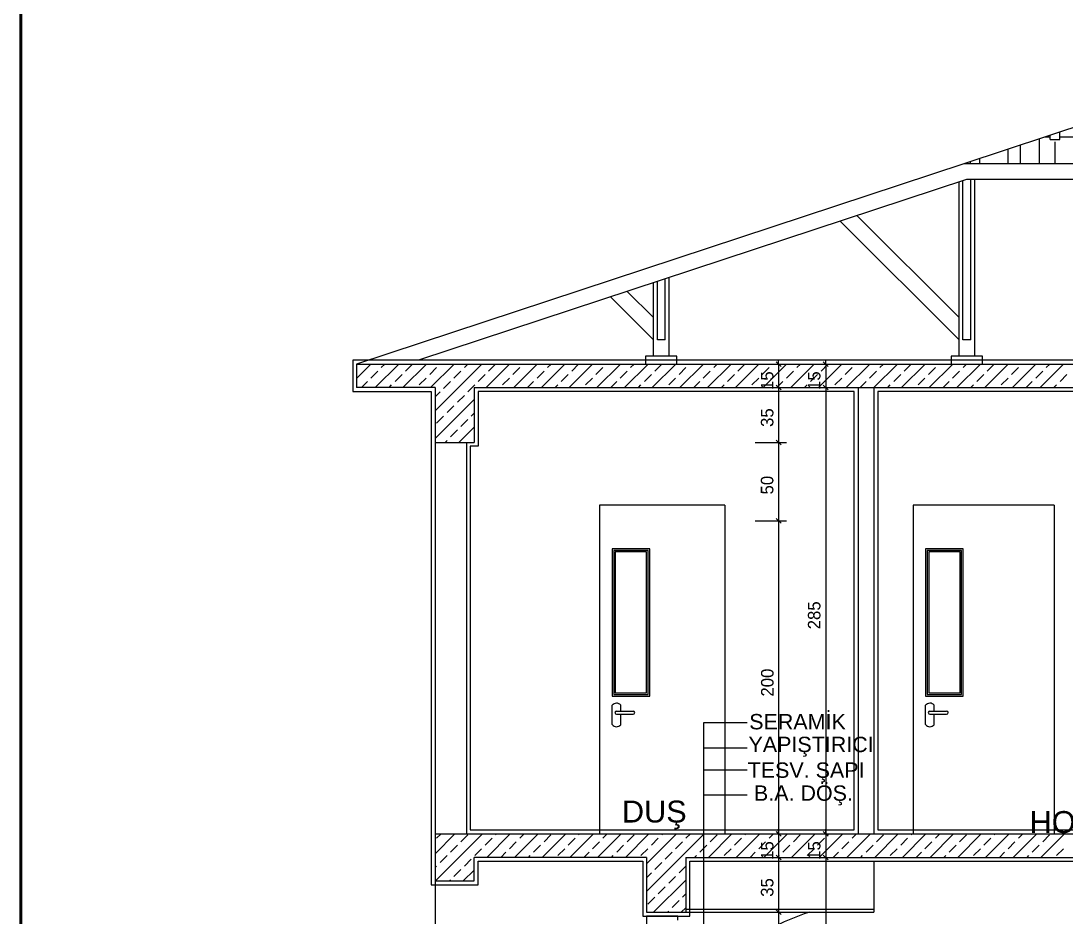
# Model space of a CAD drawing. Extents: x 182769.15 to 182771.38, y 101811.72 to 101812.21.
# Drawn here: x 182770.2499 to 182770.3833, y 101811.849 to 101811.9635 of the extents above; entities that cross this region are included whole.
import ezdxf

# ---------------------------------------------------------------- set-up
doc = ezdxf.new("R2010")
doc.units = 0
doc.header["$MEASUREMENT"] = 0
doc.linetypes.add('DUZ', pattern=[500, 500])
doc.layers.get('0').update_dxf_attribs({"color": 1, "linetype": 'DUZ'})
for name, color, linetype in [('DENIZLIK', 25, 'Continuous'), ('DUVAR', 7, 'Continuous'), ('ESYA', 1, 'Continuous'), ('iç dikey', 2, 'Continuous'), ('KOLON', 3, 'Continuous'), ('MERTEK', 35, 'Continuous'), ('OLCU', 3, 'Continuous'), ('SIVA', 1, 'Continuous'), ('TARAMA', 15, 'Continuous'), ('YAZıMAHAL', 4, 'Continuous')]:
    doc.layers.add(name, color=color, linetype=linetype)
doc.layers.add('Standard', color=7, linetype='Continuous', lineweight=25)
doc.styles.add('ARIAL', font='arial.ttf', dxfattribs={"height": 10})
doc.styles.add('İÇ ÖLÇÜ', font='stylu.ttf', dxfattribs={"height": 8})

msp = doc.modelspace()

# ---------------------------------------------------------------- linework, layer by layer
at = {"color": 0, "linetype": 'ByBlock'}
for p, q in [((182770.3463387706, 101811.9199728206), (182770.3469387706, 101811.9193728206)), ((182770.3523387705, 101811.9199728206), (182770.3529387705, 101811.9193728206)), ((182770.3469387706, 101811.9163728206), (182770.3463387706, 101811.9169728206)), ((182770.3469387706, 101811.9163728206), (182770.3463387706, 101811.9169728206)), ((182770.3529387705, 101811.9163728206), (182770.3523387705, 101811.9169728206)), ((182770.3529387705, 101811.9163728206), (182770.3523387705, 101811.9169728206)), ((182770.3469387706, 101811.9093730762), (182770.3463387706, 101811.9099730762)), ((182770.3463387706, 101811.9099730762), (182770.3469387706, 101811.9093730762)), ((182770.3469387706, 101811.8993383358), (182770.3463387706, 101811.8999383358)), ((182770.3463387706, 101811.8999383358), (182770.3469387706, 101811.8993383358)), ((182770.3463387706, 101811.8599728206), (182770.3469387706, 101811.8593728206)), ((182770.3463387706, 101811.8599728206), (182770.3469387706, 101811.8593728206)), ((182770.3523387705, 101811.8599728206), (182770.3529387705, 101811.8593728206)), ((182770.3523387705, 101811.8599728206), (182770.3529387705, 101811.8593728206)), ((182770.3469387706, 101811.8563728206), (182770.3463387706, 101811.8569728206)), ((182770.3469387706, 101811.8563728206), (182770.3463387706, 101811.8569728206)), ((182770.3529387705, 101811.8563728206), (182770.3523387705, 101811.8569728206)), ((182770.3529387705, 101811.8563728206), (182770.3523387705, 101811.8569728206)), ((182770.3469387706, 101811.8493728206), (182770.3463387706, 101811.8499728206)), ((182770.3463387706, 101811.8499728206), (182770.3469387706, 101811.8493728206))]:
    msp.add_line(p, q, dxfattribs=at)
at = {"layer": 'DENIZLIK'}
for p, q in [((182770.3701624416, 101811.9227694782), (182770.3701624416, 101811.9431009251)), ((182770.3711624416, 101811.9227694782), (182770.3711624416, 101811.9432478206)), ((182770.3716624416, 101811.9206728206), (182770.3716624416, 101811.9432478206)), ((182770.3696624416, 101811.9206728206), (182770.3696624416, 101811.9429359251)), ((182770.3696624416, 101811.9227694782), (182770.3544996997, 101811.9379322202)), ((182770.3696624416, 101811.9255979054), (182770.3566263366, 101811.9386340104)), ((182770.3306619452, 101811.9206728206), (182770.3306619452, 101811.9300657613)), ((182770.3311619453, 101811.9227694782), (182770.3311619453, 101811.9302307613)), ((182770.3321619453, 101811.9227694782), (182770.3321619453, 101811.9305607613)), ((182770.3326619453, 101811.9206728206), (182770.3326619453, 101811.9307257613)), ((182770.3306619452, 101811.9255979054), (182770.3273026551, 101811.9289571955)), ((182770.3306619452, 101811.9227694782), (182770.3251760182, 101811.9282554053)), ((182770.3321619453, 101811.9227694782), (182770.3311619453, 101811.9227694782)), ((182770.3711624416, 101811.9227694782), (182770.3701624416, 101811.9227694782)), ((182770.3336619452, 101811.9206728206), (182770.3296619453, 101811.9206728206)), ((182770.3296619453, 101811.9206728206), (182770.3296619453, 101811.9196728206)), ((182770.3336619452, 101811.9196728206), (182770.3336619452, 101811.9206728206)), ((182770.3726624416, 101811.9206728206), (182770.3686624416, 101811.9206728206)), ((182770.3686624416, 101811.9206728206), (182770.3686624416, 101811.9196728206)), ((182770.3726624416, 101811.9196728206), (182770.3726624416, 101811.9206728206)), ((182770.3296619453, 101811.9196728206), (182770.3336619452, 101811.9196728206)), ((182770.3686624416, 101811.9196728206), (182770.3726624416, 101811.9196728206))]:
    msp.add_line(p, q, dxfattribs=at)
at = {"layer": 'DUVAR', "color": 5}
for p, q in [((182770.3867861056, 101811.9506928206), (182770.3702861056, 101811.9452478206)), ((182770.3799073907, 101811.9452478206), (182770.3799073907, 101811.9483667735)), ((182770.3806465688, 101811.9486667735), (182770.3813073907, 101811.9486667735)), ((182770.3813073907, 101811.9483667735), (182770.3813073907, 101811.9488848447)), ((182770.3813073907, 101811.9483667735), (182770.3825073907, 101811.9483667735)), ((182770.3825073907, 101811.9483667735), (182770.3825073907, 101811.9492808447)), ((182770.3825073907, 101811.9486667735), (182770.3861073907, 101811.9486667735)), ((182770.3759073906, 101811.9452478206), (182770.3759073906, 101811.9471028447)), ((182770.3775073907, 101811.9452478206), (182770.3775073907, 101811.9476308447)), ((182770.3819073907, 101811.9452478206), (182770.3819073907, 101811.9480667735)), ((182770.3723073906, 101811.9452478206), (182770.3723073906, 101811.9459148447)), ((182770.3711073906, 101811.9452478206), (182770.3711073906, 101811.9455188447))]:
    msp.add_line(p, q, dxfattribs=at)
at = {"layer": 'DUVAR'}
for p, q in [((182770.3567861056, 101811.9166728206), (182770.3567861056, 101811.8596728206)), ((182770.3587861056, 101811.9166728206), (182770.3587861056, 101811.8596728206)), ((182770.3027861056, 101811.9096728206), (182770.3027861056, 101811.8596728206)), ((182770.3067861056, 101811.9096728206), (182770.3067861056, 101811.8596728206))]:
    msp.add_line(p, q, dxfattribs=at)
at = {"layer": 'DUVAR', "color": 1}
for p, q in [((182770.3237861056, 101811.9016728206), (182770.3237861056, 101811.8596728206)), ((182770.3397861056, 101811.9016728206), (182770.3237861056, 101811.9016728206)), ((182770.3397861056, 101811.9016728206), (182770.3397861056, 101811.8596728206)), ((182770.3637861056, 101811.9016728206), (182770.3637861056, 101811.8596728206)), ((182770.3817861056, 101811.9016728206), (182770.3637861056, 101811.9016728206)), ((182770.3817861056, 101811.9016728206), (182770.3817861056, 101811.8596728206))]:
    msp.add_line(p, q, dxfattribs=at)
at = {"layer": 'ESYA'}
for p, q in [((182770.3253890495, 101811.8736276467), (182770.3253890495, 101811.8760996418)), ((182770.3259390495, 101811.8753635578), (182770.3280790495, 101811.8753635578)), ((182770.3259390495, 101811.8749635578), (182770.3280790495, 101811.8749635578)), ((182770.3264890495, 101811.8753635578), (182770.3264890495, 101811.8761220352)), ((182770.3264890495, 101811.8736052533), (182770.3264890495, 101811.8749635578)), ((182770.3653890495, 101811.8736276467), (182770.3653890495, 101811.8760996418)), ((182770.3659390495, 101811.8753635578), (182770.3680790495, 101811.8753635578)), ((182770.3659390495, 101811.8749635578), (182770.3680790495, 101811.8749635578)), ((182770.3664890495, 101811.8753635578), (182770.3664890495, 101811.8761220352)), ((182770.3664890495, 101811.8736052533), (182770.3664890495, 101811.8749635578))]:
    msp.add_line(p, q, dxfattribs=at)
for centre, radius, start, end in [((182770.325948661, 101811.875638708), 0.0007249999999989463, 41.8096678378238, 140.5228183468016), ((182770.365948661, 101811.875638708), 0.0007249999999989463, 41.8096678378238, 140.5228183468016), ((182770.3259390495, 101811.8751635578), 0.0002000000000014552, 90, 270), ((182770.3280790495, 101811.8751635578), 0.0002000000000014552, 270, 90), ((182770.3659390495, 101811.8751635578), 0.0002000000000014552, 90, 270), ((182770.3680790495, 101811.8751635578), 0.0002000000000014552, 270, 90), ((182770.325948661, 101811.8740885806), 0.0007249999999989463, 219.4771816531984, 318.1903321621762), ((182770.365948661, 101811.8740885806), 0.0007249999999989463, 219.4771816531984, 318.1903321621762)]:
    msp.add_arc(centre, radius, start, end, dxfattribs=at)
at = {"layer": 'iç dikey'}
for p, q in [((182770.3370938755, 101811.8739079615), (182770.342637023, 101811.8739079615)), ((182770.3370938755, 101811.8449309546), (182770.3370938755, 101811.8739079615)), ((182770.3370938755, 101811.8706807423), (182770.342637023, 101811.8706807423)), ((182770.3370938755, 101811.8678463071), (182770.342637023, 101811.8678463071)), ((182770.3370938755, 101811.8646478114), (182770.342637023, 101811.8646478114))]:
    msp.add_line(p, q, dxfattribs=at)
at = {"layer": 'KOLON'}
for p, q in [((182770.2927861056, 101811.9196728206), (182770.4807861056, 101811.9196728206)), ((182770.2927861056, 101811.9196728206), (182770.2927861056, 101811.9166728206)), ((182770.3027861056, 101811.9166728206), (182770.2927861056, 101811.9166728206)), ((182770.3027861056, 101811.9166728206), (182770.3027861056, 101811.9096728206)), ((182770.3077861056, 101811.9166728206), (182770.4657861056, 101811.9166728206)), ((182770.3077861056, 101811.9166728206), (182770.3077861056, 101811.9096728206)), ((182770.3027861056, 101811.9096728206), (182770.3077861056, 101811.9096728206)), ((182770.3027861056, 101811.8596728206), (182770.4707861056, 101811.8596728206)), ((182770.3027861056, 101811.8596728206), (182770.3027861056, 101811.8536728206)), ((182770.3297861056, 101811.8566728206), (182770.3077861056, 101811.8566728206)), ((182770.3077861056, 101811.8536728206), (182770.3077861056, 101811.8566728206)), ((182770.3297861056, 101811.8566728206), (182770.3297861056, 101811.8496728206)), ((182770.3347861056, 101811.8566728206), (182770.4657861056, 101811.8566728206)), ((182770.3347861056, 101811.8566728206), (182770.3347861056, 101811.8496728206)), ((182770.3027861056, 101811.8536728206), (182770.3077861056, 101811.8536728206)), ((182770.3297861056, 101811.8496728206), (182770.3347861056, 101811.8496728206))]:
    msp.add_line(p, q, dxfattribs=at)
at = {"layer": 'MERTEK'}
for p, q in [((182770.3702861056, 101811.9452478206), (182770.2927861056, 101811.9196728206)), ((182770.4032861056, 101811.9452478206), (182770.3702861056, 101811.9452478206)), ((182770.3706075796, 101811.9432478206), (182770.3006833372, 101811.9201728206)), ((182770.4029646316, 101811.9432478206), (182770.3706075796, 101811.9432478206))]:
    msp.add_line(p, q, dxfattribs=at)
at = {"layer": 'OLCU'}
for p, q in [((182770.3436387706, 101811.9196728206), (182770.3476387706, 101811.9196728206)), ((182770.3466387706, 101811.9196728206), (182770.3466387706, 101811.9202728206)), ((182770.3466387706, 101811.9196728206), (182770.3466387706, 101811.9166728206)), ((182770.3496387706, 101811.9196728206), (182770.3536387706, 101811.9196728206)), ((182770.3526387706, 101811.9196728206), (182770.3526387706, 101811.9202728206)), ((182770.3526387706, 101811.9196728206), (182770.3526387706, 101811.9166728206)), ((182770.3436387706, 101811.9166728206), (182770.3476387706, 101811.9166728206)), ((182770.3436387706, 101811.9166728206), (182770.3476387706, 101811.9166728206)), ((182770.3466387706, 101811.9170728206), (182770.3466387706, 101811.9092730762)), ((182770.3466387706, 101811.9166728206), (182770.3466387706, 101811.9160728206)), ((182770.3496387706, 101811.9166728206), (182770.3536387706, 101811.9166728206)), ((182770.3496387706, 101811.9166728206), (182770.3536387706, 101811.9166728206)), ((182770.3526387706, 101811.9170728206), (182770.3526387706, 101811.8592728206)), ((182770.3526387706, 101811.9166728206), (182770.3526387706, 101811.9160728206)), ((182770.3027861056, 101811.9096728206), (182770.3077861056, 101811.9096728206)), ((182770.3436387706, 101811.9096730762), (182770.3476387706, 101811.9096730762)), ((182770.3436387706, 101811.9096730762), (182770.3476387706, 101811.9096730762)), ((182770.3466387706, 101811.9100730762), (182770.3466387706, 101811.8992383358)), ((182770.3436387706, 101811.8996383358), (182770.3476387706, 101811.8996383358)), ((182770.3436387706, 101811.8996383358), (182770.3476387706, 101811.8996383358)), ((182770.3466387706, 101811.9000383358), (182770.3466387706, 101811.8592728206)), ((182770.3436387706, 101811.8596728206), (182770.3476387706, 101811.8596728206)), ((182770.3436387706, 101811.8596728206), (182770.3476387706, 101811.8596728206)), ((182770.3466387706, 101811.8596728206), (182770.3466387706, 101811.8602728206)), ((182770.3466387706, 101811.8596728206), (182770.3466387706, 101811.8566728206)), ((182770.3496387706, 101811.8596728206), (182770.3536387706, 101811.8596728206)), ((182770.3496387706, 101811.8596728206), (182770.3536387706, 101811.8596728206)), ((182770.3526387706, 101811.8596728206), (182770.3526387706, 101811.8602728206)), ((182770.3526387706, 101811.8596728206), (182770.3526387706, 101811.8566728206)), ((182770.3436387706, 101811.8566728206), (182770.3476387706, 101811.8566728206)), ((182770.3436387706, 101811.8566728206), (182770.3476387706, 101811.8566728206)), ((182770.3466387706, 101811.8570728206), (182770.3466387706, 101811.8492728206)), ((182770.3466387706, 101811.8566728206), (182770.3466387706, 101811.8560728206)), ((182770.3496387706, 101811.8566728206), (182770.3536387706, 101811.8566728206)), ((182770.3496387706, 101811.8566728206), (182770.3536387706, 101811.8566728206)), ((182770.3526387706, 101811.8570728206), (182770.3526387706, 101811.7992728206)), ((182770.3526387706, 101811.8566728206), (182770.3526387706, 101811.8560728206)), ((182770.3436387706, 101811.8496728206), (182770.3476387706, 101811.8496728206)), ((182770.3436387706, 101811.8496728206), (182770.3476387706, 101811.8496728206)), ((182770.3466387706, 101811.8500728206), (182770.3466387706, 101811.7992728206))]:
    msp.add_line(p, q, dxfattribs=at)
at = {"layer": 'SIVA'}
for p, q in [((182770.4812861056, 101811.9201728206), (182770.2922861056, 101811.9201728206)), ((182770.2922861056, 101811.9201728206), (182770.2922861056, 101811.9161728206)), ((182770.2922861056, 101811.9161728206), (182770.3022861056, 101811.9161728206)), ((182770.3022861056, 101811.9161728206), (182770.3022861056, 101811.8531728206)), ((182770.3562861056, 101811.9161728206), (182770.3082861056, 101811.9161728206)), ((182770.3082861056, 101811.9161728206), (182770.3082861056, 101811.9091728206)), ((182770.3562861056, 101811.8601728206), (182770.3562861056, 101811.9161728206)), ((182770.4042861056, 101811.9161728206), (182770.3592861056, 101811.9161728206)), ((182770.3592861056, 101811.9161728206), (182770.3592861056, 101811.8601728206)), ((182770.3072861056, 101811.9091728206), (182770.3072861056, 101811.8601728206)), ((182770.3082861056, 101811.9091728206), (182770.3072861056, 101811.9091728206)), ((182770.3072861056, 101811.9091728206), (182770.3072861056, 101811.9091728206)), ((182770.3301861056, 101811.8960728206), (182770.3253861056, 101811.8960728206)), ((182770.3253861056, 101811.8960728206), (182770.3253861056, 101811.8772728206)), ((182770.3299861056, 101811.8958728206), (182770.3255861056, 101811.8958728206)), ((182770.3255861056, 101811.8958728206), (182770.3255861056, 101811.8774728206)), ((182770.3297861056, 101811.8956728206), (182770.3257861056, 101811.8956728206)), ((182770.3257861056, 101811.8956728206), (182770.3257861056, 101811.8776728206)), ((182770.3297861056, 101811.8776728206), (182770.3297861056, 101811.8956728206)), ((182770.3299861056, 101811.8774728206), (182770.3299861056, 101811.8958728206)), ((182770.3301861056, 101811.8772728206), (182770.3301861056, 101811.8960728206)), ((182770.3701861056, 101811.8960728206), (182770.3653861056, 101811.8960728206)), ((182770.3653861056, 101811.8960728206), (182770.3653861056, 101811.8772728206)), ((182770.3699861056, 101811.8958728206), (182770.3655861056, 101811.8958728206)), ((182770.3655861056, 101811.8958728206), (182770.3655861056, 101811.8774728206)), ((182770.3697861056, 101811.8956728206), (182770.3657861056, 101811.8956728206)), ((182770.3657861056, 101811.8956728206), (182770.3657861056, 101811.8776728206)), ((182770.3697861056, 101811.8776728206), (182770.3697861056, 101811.8956728206)), ((182770.3699861056, 101811.8774728206), (182770.3699861056, 101811.8958728206)), ((182770.3701861056, 101811.8772728206), (182770.3701861056, 101811.8960728206)), ((182770.3257861056, 101811.8776728206), (182770.3297861056, 101811.8776728206)), ((182770.3657861056, 101811.8776728206), (182770.3697861056, 101811.8776728206)), ((182770.3253861056, 101811.8772728206), (182770.3301861056, 101811.8772728206)), ((182770.3255861056, 101811.8774728206), (182770.3299861056, 101811.8774728206)), ((182770.3653861056, 101811.8772728206), (182770.3701861056, 101811.8772728206)), ((182770.3655861056, 101811.8774728206), (182770.3699861056, 101811.8774728206)), ((182770.3072861056, 101811.8601728206), (182770.3562861056, 101811.8601728206)), ((182770.3592861056, 101811.8601728206), (182770.4662861056, 101811.8601728206)), ((182770.3082861056, 101811.8531728206), (182770.3082861056, 101811.8561728206)), ((182770.3082861056, 101811.8561728206), (182770.3292861056, 101811.8561728206)), ((182770.3292861056, 101811.8561728206), (182770.3292861056, 101811.8491728206)), ((182770.3352861056, 101811.8491728206), (182770.3352861056, 101811.8561728206)), ((182770.3352861056, 101811.8561728206), (182770.4652861056, 101811.8561728206)), ((182770.3587861056, 101811.8561728206), (182770.3587861056, 101811.8496728206)), ((182770.3027861056, 101811.8536728206), (182770.3027861056, 101811.7996728206)), ((182770.3022861056, 101811.8531728206), (182770.3082861056, 101811.8531728206)), ((182770.3347861056, 101811.8500728206), (182770.3587861056, 101811.8500728206)), ((182770.3347861056, 101811.8496728206), (182770.3587861056, 101811.8496728206)), ((182770.3292861056, 101811.8491728206), (182770.3352861056, 101811.8491728206)), ((182770.3337861056, 101811.8491728206), (182770.3297861056, 101811.8491728206)), ((182770.3297861056, 101811.8491728206), (182770.3297861056, 101811.8481728206)), ((182770.3337861056, 101811.8486728206), (182770.3337861056, 101811.8491728206))]:
    msp.add_line(p, q, dxfattribs=at)
msp.add_arc((182770.3627861056, 101811.8133394873), 0.03833333333587587, 108.5896391236229, 125.0235451434881, dxfattribs=at)
at = {"layer": 'Standard', "color": 4, "linetype": 'ByBlock', "lineweight": 50}
for p, q in [((182770.2499405771, 101811.7231646235), (182770.2499405771, 101812.2136319811)), ((182770.2499405771, 101811.9683983023), (182770.2499405771, 101811.7231646235))]:
    msp.add_line(p, q, dxfattribs=at)
at = {"layer": 'TARAMA'}
for p, q in [((182770.2927861056, 101811.9178429283), (182770.2946159979, 101811.9196728206)), ((182770.2928293063, 101811.9196538959), (182770.292848231, 101811.9196728206)), ((182770.2951515318, 101811.9166728206), (182770.2981515318, 101811.9196728206)), ((182770.2959228985, 101811.9192119542), (182770.2963837649, 101811.9196728206)), ((182770.2986870657, 101811.9166728206), (182770.3016870657, 101811.9196728206)), ((182770.2990164906, 101811.9187700125), (182770.2999003741, 101811.9196538959)), ((182770.3021100828, 101811.9183280707), (182770.3029939663, 101811.9192119542)), ((182770.3022225997, 101811.9166728206), (182770.3052225997, 101811.9196728206)), ((182770.3027861056, 101811.9137007927), (182770.3087581336, 101811.9196728206)), ((182770.303435908, 101811.9196538959), (182770.3034548327, 101811.9196728206)), ((182770.3065295002, 101811.9192119542), (182770.3069903666, 101811.9196728206)), ((182770.3092936675, 101811.9166728206), (182770.3122936675, 101811.9196728206)), ((182770.3096230924, 101811.9187700125), (182770.3105069758, 101811.9196538959)), ((182770.3127166845, 101811.9183280707), (182770.313600568, 101811.9192119542)), ((182770.3128292014, 101811.9166728206), (182770.3158292014, 101811.9196728206)), ((182770.3140425097, 101811.9196538959), (182770.3140614344, 101811.9196728206)), ((182770.3163647353, 101811.9166728206), (182770.3193647353, 101811.9196728206)), ((182770.3171361019, 101811.9192119542), (182770.3175969683, 101811.9196728206)), ((182770.3199002692, 101811.9166728206), (182770.3229002692, 101811.9196728206)), ((182770.3202296941, 101811.9187700125), (182770.3211135775, 101811.9196538959)), ((182770.3233232862, 101811.9183280707), (182770.3242071697, 101811.9192119542)), ((182770.3234358031, 101811.9166728206), (182770.3264358031, 101811.9196728206)), ((182770.3246491115, 101811.9196538959), (182770.3246680361, 101811.9196728206)), ((182770.326971337, 101811.9166728206), (182770.329971337, 101811.9196728206)), ((182770.3277427036, 101811.9192119542), (182770.32820357, 101811.9196728206)), ((182770.3305068709, 101811.9166728206), (182770.3335068709, 101811.9196728206)), ((182770.3308362958, 101811.9187700125), (182770.3317201793, 101811.9196538959)), ((182770.3339298879, 101811.9183280707), (182770.3348137714, 101811.9192119542)), ((182770.3340424048, 101811.9166728206), (182770.3370424048, 101811.9196728206)), ((182770.3352557132, 101811.9196538959), (182770.3352746379, 101811.9196728206)), ((182770.3375779387, 101811.9166728206), (182770.3405779387, 101811.9196728206)), ((182770.3383493053, 101811.9192119542), (182770.3388101718, 101811.9196728206)), ((182770.3411134726, 101811.9166728206), (182770.3441134726, 101811.9196728206)), ((182770.3414428975, 101811.9187700125), (182770.342326781, 101811.9196538959)), ((182770.3445364897, 101811.9183280707), (182770.3454203731, 101811.9192119542)), ((182770.3446490065, 101811.9166728206), (182770.3476490065, 101811.9196728206)), ((182770.3458623149, 101811.9196538959), (182770.3458812396, 101811.9196728206)), ((182770.3481845404, 101811.9166728206), (182770.3511845404, 101811.9196728206)), ((182770.348955907, 101811.9192119542), (182770.3494167735, 101811.9196728206)), ((182770.3517200743, 101811.9166728206), (182770.3547200743, 101811.9196728206)), ((182770.3520494992, 101811.9187700125), (182770.3529333827, 101811.9196538959)), ((182770.3551430914, 101811.9183280707), (182770.3560269749, 101811.9192119542)), ((182770.3552556082, 101811.9166728206), (182770.3582556082, 101811.9196728206)), ((182770.3564689166, 101811.9196538959), (182770.3564878413, 101811.9196728206)), ((182770.3587911421, 101811.9166728206), (182770.3617911421, 101811.9196728206)), ((182770.3595625088, 101811.9192119542), (182770.3600233752, 101811.9196728206)), ((182770.3623266761, 101811.9166728206), (182770.3653266761, 101811.9196728206)), ((182770.3626561009, 101811.9187700125), (182770.3635399844, 101811.9196538959)), ((182770.3657496931, 101811.9183280707), (182770.3666335766, 101811.9192119542)), ((182770.36586221, 101811.9166728206), (182770.36886221, 101811.9196728206)), ((182770.3670755183, 101811.9196538959), (182770.367094443, 101811.9196728206)), ((182770.3693977439, 101811.9166728206), (182770.3723977439, 101811.9196728206)), ((182770.3701691105, 101811.9192119542), (182770.3706299769, 101811.9196728206)), ((182770.3729332778, 101811.9166728206), (182770.3759332778, 101811.9196728206)), ((182770.3732627027, 101811.9187700125), (182770.3741465861, 101811.9196538959)), ((182770.3763562948, 101811.9183280707), (182770.3772401783, 101811.9192119542)), ((182770.3764688117, 101811.9166728206), (182770.3794688117, 101811.9196728206)), ((182770.37768212, 101811.9196538959), (182770.3777010447, 101811.9196728206)), ((182770.3800043456, 101811.9166728206), (182770.3830043456, 101811.9196728206)), ((182770.3807757122, 101811.9192119542), (182770.3812365786, 101811.9196728206)), ((182770.2945970733, 101811.917886129), (182770.2954809567, 101811.9187700125)), ((182770.2976906654, 101811.9174441872), (182770.2985745489, 101811.9183280707)), ((182770.3007842576, 101811.9170022455), (182770.3016681411, 101811.917886129)), ((182770.305203675, 101811.917886129), (182770.3060875584, 101811.9187700125)), ((182770.3082972671, 101811.9174441872), (182770.3091811506, 101811.9183280707)), ((182770.3113908593, 101811.9170022455), (182770.3122747428, 101811.917886129)), ((182770.3158102767, 101811.917886129), (182770.3166941602, 101811.9187700125)), ((182770.3189038688, 101811.9174441872), (182770.3197877523, 101811.9183280707)), ((182770.321997461, 101811.9170022455), (182770.3228813445, 101811.917886129)), ((182770.3264168784, 101811.917886129), (182770.3273007619, 101811.9187700125)), ((182770.3295104706, 101811.9174441872), (182770.330394354, 101811.9183280707)), ((182770.3326040627, 101811.9170022455), (182770.3334879462, 101811.917886129)), ((182770.3370234801, 101811.917886129), (182770.3379073636, 101811.9187700125)), ((182770.3401170723, 101811.9174441872), (182770.3410009558, 101811.9183280707)), ((182770.3432106645, 101811.9170022455), (182770.3440945479, 101811.917886129)), ((182770.3476300818, 101811.917886129), (182770.3485139653, 101811.9187700125)), ((182770.350723674, 101811.9174441872), (182770.3516075575, 101811.9183280707)), ((182770.3538172662, 101811.9170022455), (182770.3547011497, 101811.917886129)), ((182770.3582366836, 101811.917886129), (182770.359120567, 101811.9187700125)), ((182770.3613302757, 101811.9174441872), (182770.3622141592, 101811.9183280707)), ((182770.3644238679, 101811.9170022455), (182770.3653077514, 101811.917886129)), ((182770.3688432853, 101811.917886129), (182770.3697271688, 101811.9187700125)), ((182770.3719368774, 101811.9174441872), (182770.3728207609, 101811.9183280707)), ((182770.3750304696, 101811.9170022455), (182770.3759143531, 101811.917886129)), ((182770.379449887, 101811.917886129), (182770.3803337705, 101811.9187700125)), ((182770.3825434792, 101811.9174441872), (182770.3834273626, 101811.9183280707)), ((182770.2933837649, 101811.9166728206), (182770.2941551315, 101811.9174441872)), ((182770.2969192988, 101811.9166728206), (182770.2972487237, 101811.9170022455)), ((182770.3038778497, 101811.9165603038), (182770.3047617332, 101811.9174441872)), ((182770.3069714419, 101811.916118362), (182770.3078553254, 101811.9170022455)), ((182770.3145969683, 101811.9166728206), (182770.3153683349, 101811.9174441872)), ((182770.3181325022, 101811.9166728206), (182770.3184619271, 101811.9170022455)), ((182770.32520357, 101811.9166728206), (182770.3259749367, 101811.9174441872)), ((182770.3287391039, 101811.9166728206), (182770.3290685288, 101811.9170022455)), ((182770.3358101718, 101811.9166728206), (182770.3365815384, 101811.9174441872)), ((182770.3393457057, 101811.9166728206), (182770.3396751306, 101811.9170022455)), ((182770.3464167735, 101811.9166728206), (182770.3471881401, 101811.9174441872)), ((182770.3499523074, 101811.9166728206), (182770.3502817323, 101811.9170022455)), ((182770.3570233752, 101811.9166728206), (182770.3577947418, 101811.9174441872)), ((182770.3605589091, 101811.9166728206), (182770.360888334, 101811.9170022455)), ((182770.3676299769, 101811.9166728206), (182770.3684013435, 101811.9174441872)), ((182770.3711655108, 101811.9166728206), (182770.3714949357, 101811.9170022455)), ((182770.3782365786, 101811.9166728206), (182770.3790079452, 101811.9174441872)), ((182770.3817721125, 101811.9166728206), (182770.3821015374, 101811.9170022455)), ((182770.3027861056, 101811.9154685596), (182770.303435908, 101811.916118362)), ((182770.3027861056, 101811.9101652588), (182770.3077861056, 101811.9151652588)), ((182770.3056456167, 101811.9147925368), (182770.3065295002, 101811.9156764203)), ((182770.3043197915, 101811.9134667116), (182770.305203675, 101811.9143505951)), ((182770.3029939663, 101811.9121408864), (182770.3038778497, 101811.9130247699)), ((182770.3060875584, 101811.9116989446), (182770.3069714419, 101811.9125828281)), ((182770.3074133836, 101811.9130247699), (182770.3077861056, 101811.9133974918)), ((182770.3047617332, 101811.9103731194), (182770.3056456167, 101811.9112570029)), ((182770.3058292014, 101811.9096728206), (182770.3077861056, 101811.9116297249)), ((182770.3040614344, 101811.9096728206), (182770.3043197915, 101811.9099311777)), ((182770.3027861056, 101811.8571322502), (182770.3053266761, 101811.8596728206)), ((182770.30286221, 101811.8536728206), (182770.30886221, 101811.8596728206)), ((182770.3029939663, 101811.8591078778), (182770.3035589091, 101811.8596728206)), ((182770.3060875584, 101811.8586659361), (182770.3069714419, 101811.8595498195)), ((182770.3091811506, 101811.8582239943), (182770.3100650341, 101811.8591078778)), ((182770.3093977439, 101811.8566728206), (182770.3123977439, 101811.8596728206)), ((182770.3105069758, 101811.8595498195), (182770.3106299769, 101811.8596728206)), ((182770.3129332778, 101811.8566728206), (182770.3159332778, 101811.8596728206)), ((182770.313600568, 101811.8591078778), (182770.3141655108, 101811.8596728206)), ((182770.3164688117, 101811.8566728206), (182770.3194688117, 101811.8596728206)), ((182770.3166941602, 101811.8586659361), (182770.3175780436, 101811.8595498195)), ((182770.3197877523, 101811.8582239943), (182770.3206716358, 101811.8591078778)), ((182770.3200043456, 101811.8566728206), (182770.3230043456, 101811.8596728206)), ((182770.3211135775, 101811.8595498195), (182770.3212365786, 101811.8596728206)), ((182770.3235398795, 101811.8566728206), (182770.3265398795, 101811.8596728206)), ((182770.3242071697, 101811.8591078778), (182770.3247721125, 101811.8596728206)), ((182770.3270754134, 101811.8566728206), (182770.3300754134, 101811.8596728206)), ((182770.3273007619, 101811.8586659361), (182770.3281846454, 101811.8595498195)), ((182770.3297861056, 101811.8558479789), (182770.3336109473, 101811.8596728206)), ((182770.3297861056, 101811.852312445), (182770.3371464812, 101811.8596728206)), ((182770.330394354, 101811.8582239943), (182770.3312782375, 101811.8591078778)), ((182770.3317201793, 101811.8595498195), (182770.3318431803, 101811.8596728206)), ((182770.3348137714, 101811.8591078778), (182770.3353787143, 101811.8596728206)), ((182770.3376820151, 101811.8566728206), (182770.3406820151, 101811.8596728206)), ((182770.3379073636, 101811.8586659361), (182770.3387912471, 101811.8595498195)), ((182770.3410009558, 101811.8582239943), (182770.3418848392, 101811.8591078778)), ((182770.341217549, 101811.8566728206), (182770.344217549, 101811.8596728206)), ((182770.342326781, 101811.8595498195), (182770.3424497821, 101811.8596728206)), ((182770.3447530829, 101811.8566728206), (182770.3477530829, 101811.8596728206)), ((182770.3454203731, 101811.8591078778), (182770.345985316, 101811.8596728206)), ((182770.3482886168, 101811.8566728206), (182770.3512886168, 101811.8596728206)), ((182770.3485139653, 101811.8586659361), (182770.3493978488, 101811.8595498195)), ((182770.3516075575, 101811.8582239943), (182770.3524914409, 101811.8591078778)), ((182770.3518241507, 101811.8566728206), (182770.3548241507, 101811.8596728206)), ((182770.3529333827, 101811.8595498195), (182770.3530563838, 101811.8596728206)), ((182770.3553596846, 101811.8566728206), (182770.3583596846, 101811.8596728206)), ((182770.3560269749, 101811.8591078778), (182770.3565919177, 101811.8596728206)), ((182770.3588952186, 101811.8566728206), (182770.3618952185, 101811.8596728206)), ((182770.359120567, 101811.8586659361), (182770.3600044505, 101811.8595498195)), ((182770.3622141592, 101811.8582239943), (182770.3630980427, 101811.8591078778)), ((182770.3624307525, 101811.8566728206), (182770.3654307525, 101811.8596728206)), ((182770.3635399844, 101811.8595498195), (182770.3636629855, 101811.8596728206)), ((182770.3659662864, 101811.8566728206), (182770.3689662864, 101811.8596728206)), ((182770.3666335766, 101811.8591078778), (182770.3671985194, 101811.8596728206)), ((182770.3695018203, 101811.8566728206), (182770.3725018203, 101811.8596728206)), ((182770.3697271688, 101811.8586659361), (182770.3706110522, 101811.8595498195)), ((182770.3728207609, 101811.8582239943), (182770.3737046444, 101811.8591078778)), ((182770.3730373542, 101811.8566728206), (182770.3760373542, 101811.8596728206)), ((182770.3741465861, 101811.8595498195), (182770.3742695872, 101811.8596728206)), ((182770.3765728881, 101811.8566728206), (182770.3795728881, 101811.8596728206)), ((182770.3772401783, 101811.8591078778), (182770.3778051211, 101811.8596728206)), ((182770.380108422, 101811.8566728206), (182770.383108422, 101811.8596728206)), ((182770.3803337705, 101811.8586659361), (182770.381217654, 101811.8595498195)), ((182770.3047617332, 101811.8573401108), (182770.3056456167, 101811.8582239943)), ((182770.3078553254, 101811.8568981691), (182770.3087392089, 101811.8577820526)), ((182770.3122747428, 101811.8577820526), (182770.3131586263, 101811.8586659361)), ((182770.3153683349, 101811.8573401108), (182770.3162522184, 101811.8582239943)), ((182770.3184619271, 101811.8568981691), (182770.3193458106, 101811.8577820526)), ((182770.3228813445, 101811.8577820526), (182770.323765228, 101811.8586659361)), ((182770.3259749367, 101811.8573401108), (182770.3268588201, 101811.8582239943)), ((182770.3290685288, 101811.8568981691), (182770.3299524123, 101811.8577820526)), ((182770.3334879462, 101811.8577820526), (182770.3343718297, 101811.8586659361)), ((182770.3365815384, 101811.8573401108), (182770.3374654218, 101811.8582239943)), ((182770.3396751306, 101811.8568981691), (182770.340559014, 101811.8577820526)), ((182770.3440945479, 101811.8577820526), (182770.3449784314, 101811.8586659361)), ((182770.3471881401, 101811.8573401108), (182770.3480720236, 101811.8582239943)), ((182770.3502817323, 101811.8568981691), (182770.3511656157, 101811.8577820526)), ((182770.3547011497, 101811.8577820526), (182770.3555850331, 101811.8586659361)), ((182770.3577947418, 101811.8573401108), (182770.3586786253, 101811.8582239943)), ((182770.360888334, 101811.8568981691), (182770.3617722175, 101811.8577820526)), ((182770.3653077514, 101811.8577820526), (182770.3661916349, 101811.8586659361)), ((182770.3684013435, 101811.8573401108), (182770.369285227, 101811.8582239943)), ((182770.3714949357, 101811.8568981691), (182770.3723788192, 101811.8577820526)), ((182770.3759143531, 101811.8577820526), (182770.3767982366, 101811.8586659361)), ((182770.3790079452, 101811.8573401108), (182770.3798918287, 101811.8582239943)), ((182770.3821015374, 101811.8568981691), (182770.3829854209, 101811.8577820526)), ((182770.303435908, 101811.8560142856), (182770.3043197915, 101811.8568981691)), ((182770.3065295002, 101811.8555723439), (182770.3074133836, 101811.8564562274)), ((182770.3111655108, 101811.8566728206), (182770.311832801, 101811.8573401108)), ((182770.3147010447, 101811.8566728206), (182770.3149263932, 101811.8568981691)), ((182770.3217721125, 101811.8566728206), (182770.3224394027, 101811.8573401108)), ((182770.3253076464, 101811.8566728206), (182770.3255329949, 101811.8568981691)), ((182770.332162121, 101811.8564562274), (182770.3330460045, 101811.8573401108)), ((182770.3359142482, 101811.8566728206), (182770.3361395966, 101811.8568981691)), ((182770.342985316, 101811.8566728206), (182770.3436526062, 101811.8573401108)), ((182770.3465208499, 101811.8566728206), (182770.3467461984, 101811.8568981691)), ((182770.3535919177, 101811.8566728206), (182770.3542592079, 101811.8573401108)), ((182770.3571274516, 101811.8566728206), (182770.3573528001, 101811.8568981691)), ((182770.3641985194, 101811.8566728206), (182770.3648658096, 101811.8573401108)), ((182770.3677340533, 101811.8566728206), (182770.3679594018, 101811.8568981691)), ((182770.3748051211, 101811.8566728206), (182770.3754724113, 101811.8573401108)), ((182770.378340655, 101811.8566728206), (182770.3785660035, 101811.8568981691)), ((182770.3027861056, 101811.8553644832), (182770.3029939663, 101811.8555723439)), ((182770.305203675, 101811.8542465187), (182770.3060875584, 101811.8551304022)), ((182770.3063977439, 101811.8536728206), (182770.3077861056, 101811.8550611824)), ((182770.3308362958, 101811.8551304022), (182770.3317201793, 101811.8560142856)), ((182770.3339298879, 101811.8546884604), (182770.3347861056, 101811.8555446781)), ((182770.3046299769, 101811.8536728206), (182770.3047617332, 101811.8538045769)), ((182770.3297861056, 101811.854080212), (182770.330394354, 101811.8546884604)), ((182770.3306820151, 101811.8496728206), (182770.3347861056, 101811.8537769111)), ((182770.3326040627, 101811.8533626352), (182770.3334879462, 101811.8542465187)), ((182770.3312782375, 101811.85203681), (182770.332162121, 101811.8529206935)), ((182770.3299524123, 101811.8507109848), (182770.3308362958, 101811.8515948682)), ((182770.3330460045, 101811.850269043), (182770.3339298879, 101811.8511529265)), ((182770.3343718297, 101811.8515948682), (182770.3347861056, 101811.8520091442)), ((182770.3324497821, 101811.8496728206), (182770.3326040627, 101811.8498271013)), ((182770.334217549, 101811.8496728206), (182770.3347861056, 101811.8502413772))]:
    msp.add_line(p, q, dxfattribs=at)

# ---------------------------------------------------------------- texts
at = {"layer": 'OLCU', "color": 11, "style": 'İÇ ÖLÇÜ'}
for s, p in [('15', (182770.3459696637, 101811.9163567152)), ('15', (182770.3519696637, 101811.9163567152)), ('35', (182770.3459696637, 101811.911640884)), ('50', (182770.3459638072, 101811.9030182243)), ('285', (182770.3519696637, 101811.885797418)), ('200', (182770.3459872332, 101811.8772069691)), ('15', (182770.3459696637, 101811.8563567152)), ('15', (182770.3519696637, 101811.8563567152)), ('35', (182770.3459696637, 101811.8516407562))]:
    msp.add_text(s, height=0.0016, rotation=90, dxfattribs=at).set_placement(p)
at = {"layer": 'YAZıMAHAL', "style": 'ARIAL'}
for s, height, p in [('SERAMİK', 0.00196, (182770.3428835089, 101811.8730238289)), ('YAPIŞTIRICI', 0.00196, (182770.3427899043, 101811.8701197302)), ('TESV. ŞAPI', 0.00196, (182770.3426839962, 101811.8668381023)), ('B.A. DÖŞ.', 0.00196, (182770.3434877821, 101811.8639063081)), ('DUŞ', 0.0028, (182770.3266411185, 101811.8611262529)), ('HOL', 0.0028, (182770.3786684222, 101811.8597873653))]:
    msp.add_text(s, height=height, dxfattribs=at).set_placement(p)

doc.saveas('drawing.dxf')
